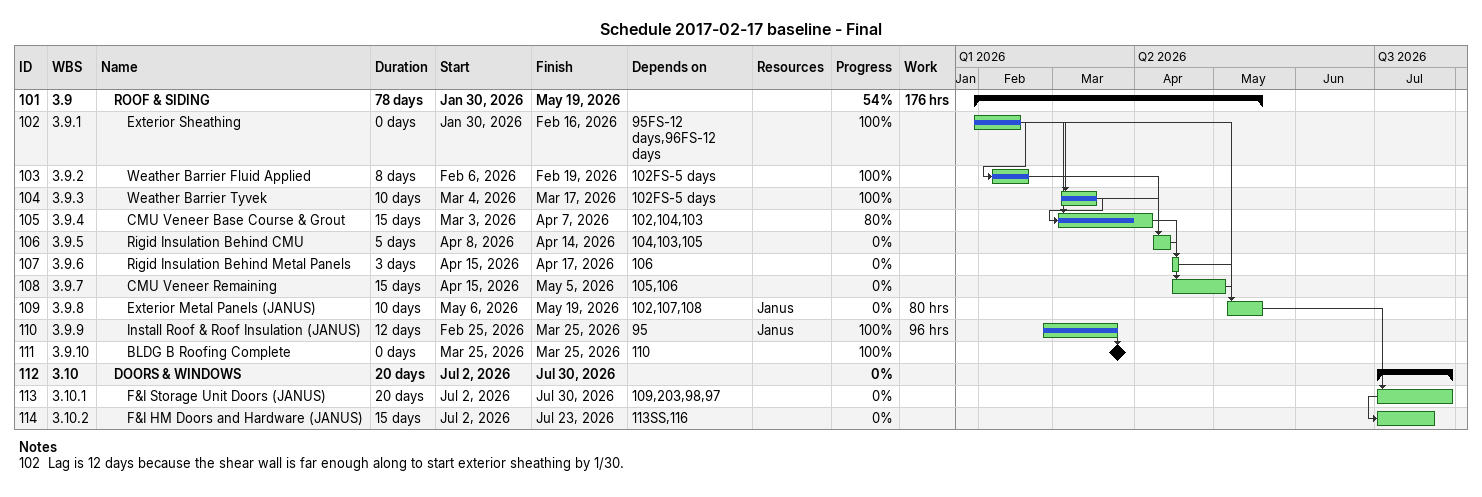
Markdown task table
Schedule 2017-02-17 baseline - Final

| ID | WBS | Task | Duration | Start | Finish | Predecessors | Resources | % complete | Work (h) |
|---|---|---|---|---|---|---|---|---|---|
| 101 | 3.9 | **ROOF & SIDING** | 78d | 2026-01-30 | 2026-05-19 |  |  | 54 | 176 |
| 102 | 3.9.1 | Exterior Sheathing | 0d | 2026-01-30 | 2026-02-16 | 95FS-12d, 96FS-12d |  | 100 |  |
| 103 | 3.9.2 | Weather Barrier Fluid Applied | 8d | 2026-02-06 | 2026-02-19 | 102FS-5d |  | 100 |  |
| 104 | 3.9.3 | Weather Barrier Tyvek | 10d | 2026-03-04 | 2026-03-17 | 102FS-5d |  | 100 |  |
| 105 | 3.9.4 | CMU Veneer Base Course & Grout | 15d | 2026-03-03 | 2026-04-07 | 102, 104, 103 |  | 80 |  |
| 106 | 3.9.5 | Rigid Insulation Behind CMU | 5d | 2026-04-08 | 2026-04-14 | 104, 103, 105 |  | 0 |  |
| 107 | 3.9.6 | Rigid Insulation Behind Metal Panels | 3d | 2026-04-15 | 2026-04-17 | 106 |  | 0 |  |
| 108 | 3.9.7 | CMU Veneer Remaining | 15d | 2026-04-15 | 2026-05-05 | 105, 106 |  | 0 |  |
| 109 | 3.9.8 | Exterior Metal Panels (JANUS) | 10d | 2026-05-06 | 2026-05-19 | 102, 107, 108 | Janus | 0 | 80 |
| 110 | 3.9.9 | Install Roof & Roof Insulation (JANUS) | 12d | 2026-02-25 | 2026-03-25 | 95 | Janus | 100 | 96 |
| 111 | 3.9.10 | BLDG B Roofing Complete | 0d | 2026-03-25 | 2026-03-25 | 110 |  | 100 |  |
| 112 | 3.10 | **DOORS & WINDOWS** | 20d | 2026-07-02 | 2026-07-30 |  |  | 0 |  |
| 113 | 3.10.1 | F&I Storage Unit Doors (JANUS) | 20d | 2026-07-02 | 2026-07-30 | 109, 203, 98, 97 |  | 0 |  |
| 114 | 3.10.2 | F&I HM Doors and Hardware (JANUS) | 15d | 2026-07-02 | 2026-07-23 | 113SS, 116 |  | 0 |  |

Notes
- 102: Lag is 12 days because the shear wall is far enough along to start exterior sheathing by 1/30.
